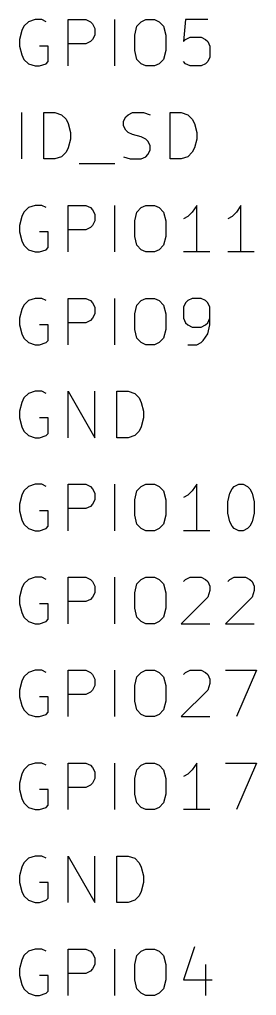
# Model space of a CAD drawing. Header units: millimetres. Extents: x 10 to 287, y -200 to -10.
# Drawn here: x 43.93 to 50.4, y -90.76 to -64.09 of the extents above; entities that cross this region are included whole.
import ezdxf

# ---------------------------------------------------------------- set-up
doc = ezdxf.new("R2010")
doc.units = ezdxf.units.MM
doc.layers.add('GREENSIXTYFIVE', color=129, linetype='CONTINUOUS')

msp = doc.modelspace()

# ---------------------------------------------------------------- linework, layer by layer
at = {"layer": 'GREENSIXTYFIVE', "linetype": 'CONTINUOUS'}
for p, q in [((44.0508, -64.269), (43.9903, -64.3899)), ((44.1718, -64.148), (44.0508, -64.269)), ((44.3532, -64.0875), (44.1718, -64.148)), ((44.5346, -64.0875), (44.3532, -64.0875)), ((44.6556, -64.148), (44.5346, -64.0875)), ((45.2603, -65.3575), (45.2603, -64.0875)), ((45.2603, -64.0875), (45.7441, -64.0875)), ((45.7441, -64.0875), (45.8651, -64.148)), ((45.8651, -64.148), (45.9256, -64.2085)), ((45.9256, -64.2085), (45.986, -64.3294)), ((46.5303, -65.3575), (46.5303, -64.0875)), ((47.0747, -64.5109), (47.1351, -64.269)), ((47.1351, -64.269), (47.2561, -64.148)), ((47.2561, -64.148), (47.377, -64.0875)), ((47.377, -64.0875), (47.6189, -64.0875)), ((47.6189, -64.0875), (47.7399, -64.148)), ((47.7399, -64.148), (47.8608, -64.269)), ((47.8608, -64.269), (47.9213, -64.5109)), ((48.4656, -64.0875), (48.4052, -64.6923)), ((49.0704, -64.0875), (48.4656, -64.0875)), ((43.9903, -64.3899), (43.9299, -64.6318)), ((45.986, -64.5109), (45.9256, -64.6318)), ((45.986, -64.3294), (45.986, -64.5109)), ((47.0747, -64.9342), (47.0747, -64.5109)), ((47.9213, -64.5109), (47.9213, -64.9342)), ((43.9299, -64.6318), (43.9299, -64.8132)), ((45.7441, -64.7528), (45.2603, -64.7528)), ((45.8651, -64.6923), (45.7441, -64.7528)), ((45.9256, -64.6318), (45.8651, -64.6923)), ((48.4052, -64.6923), (48.4656, -64.6318)), ((48.4656, -64.6318), (48.5866, -64.5713)), ((48.5866, -64.5713), (48.889, -64.5713)), ((48.889, -64.5713), (49.0099, -64.6318)), ((49.0099, -64.6318), (49.0704, -64.6923)), ((49.0704, -64.6923), (49.1309, -64.8132)), ((43.9299, -64.8132), (43.9903, -65.0551)), ((43.9903, -65.0551), (44.0508, -65.1761)), ((44.716, -64.8132), (44.4741, -64.8132)), ((44.716, -65.2366), (44.716, -64.8132)), ((47.1351, -65.1761), (47.0747, -64.9342)), ((47.9213, -64.9342), (47.8608, -65.1761)), ((49.1309, -64.8132), (49.1309, -65.1156)), ((44.0508, -65.1761), (44.1718, -65.2971)), ((44.1718, -65.2971), (44.3532, -65.3575)), ((44.4741, -65.3575), (44.6556, -65.2971)), ((44.6556, -65.2971), (44.716, -65.2366)), ((47.2561, -65.2971), (47.1351, -65.1761)), ((47.377, -65.3575), (47.2561, -65.2971)), ((47.7399, -65.2971), (47.6189, -65.3575)), ((47.8608, -65.1761), (47.7399, -65.2971)), ((48.4656, -65.2971), (48.4052, -65.2366)), ((48.5866, -65.3575), (48.4656, -65.2971)), ((49.0099, -65.2971), (48.889, -65.3575)), ((49.0704, -65.2366), (49.0099, -65.2971)), ((49.1309, -65.1156), (49.0704, -65.2366)), ((44.3532, -65.3575), (44.4741, -65.3575)), ((47.6189, -65.3575), (47.377, -65.3575)), ((48.889, -65.3575), (48.5866, -65.3575)), ((43.9903, -67.8975), (43.9903, -66.6275)), ((44.5951, -67.8975), (44.5951, -66.6275)), ((44.5951, -66.6275), (44.8975, -66.6275)), ((44.8975, -66.6275), (45.0789, -66.688)), ((46.8932, -66.688), (47.0142, -66.6275)), ((47.0142, -66.6275), (47.3165, -66.6275)), ((47.3165, -66.6275), (47.498, -66.688)), ((48.0422, -67.8975), (48.0422, -66.6275)), ((48.0422, -66.6275), (48.3446, -66.6275)), ((48.3446, -66.6275), (48.526, -66.688)), ((45.0789, -66.688), (45.1999, -66.809)), ((45.1999, -66.809), (45.2604, -66.9299)), ((45.2604, -66.9299), (45.3208, -67.1718)), ((46.7723, -66.8694), (46.8327, -66.7485)), ((46.7723, -66.9904), (46.7723, -66.8694)), ((46.8327, -66.7485), (46.8932, -66.688)), ((48.526, -66.688), (48.647, -66.809)), ((48.647, -66.809), (48.7075, -66.9299)), ((48.7075, -66.9299), (48.7679, -67.1718)), ((45.3208, -67.1718), (45.3208, -67.3532)), ((46.8327, -67.1113), (46.7723, -66.9904)), ((46.8932, -67.1718), (46.8327, -67.1113)), ((47.0142, -67.2323), (46.8932, -67.1718)), ((48.7679, -67.1718), (48.7679, -67.3532)), ((45.3208, -67.3532), (45.2604, -67.5951)), ((47.2561, -67.2928), (47.0142, -67.2323)), ((47.377, -67.3532), (47.2561, -67.2928)), ((47.4375, -67.4137), (47.377, -67.3532)), ((47.498, -67.5347), (47.4375, -67.4137)), ((48.7679, -67.3532), (48.7075, -67.5951)), ((45.1999, -67.7161), (45.0789, -67.8371)), ((45.2604, -67.5951), (45.1999, -67.7161)), ((47.4375, -67.7766), (47.498, -67.6556)), ((47.498, -67.6556), (47.498, -67.5347)), ((48.647, -67.7161), (48.526, -67.8371)), ((48.7075, -67.5951), (48.647, -67.7161)), ((44.8975, -67.8975), (44.5951, -67.8975)), ((45.0789, -67.8371), (44.8975, -67.8975)), ((46.7723, -67.8371), (46.9537, -67.8975)), ((46.9537, -67.8975), (47.2561, -67.8975)), ((47.2561, -67.8975), (47.377, -67.8371)), ((47.377, -67.8371), (47.4375, -67.7766)), ((48.3446, -67.8975), (48.0422, -67.8975)), ((48.526, -67.8371), (48.3446, -67.8975)), ((45.5628, -68.0185), (46.5304, -68.0185)), ((44.1718, -69.228), (44.0508, -69.349)), ((44.3532, -69.1675), (44.1718, -69.228)), ((44.5346, -69.1675), (44.3532, -69.1675)), ((44.6556, -69.228), (44.5346, -69.1675)), ((45.2603, -70.4375), (45.2603, -69.1675)), ((45.2603, -69.1675), (45.7441, -69.1675)), ((45.7441, -69.1675), (45.8651, -69.228)), ((45.8651, -69.228), (45.9256, -69.2885)), ((45.9256, -69.2885), (45.986, -69.4094)), ((46.5303, -70.4375), (46.5303, -69.1675)), ((47.1351, -69.349), (47.2561, -69.228)), ((47.2561, -69.228), (47.377, -69.1675)), ((47.377, -69.1675), (47.6189, -69.1675)), ((47.6189, -69.1675), (47.7399, -69.228)), ((47.7399, -69.228), (47.8608, -69.349)), ((48.768, -69.1675), (48.6471, -69.349)), ((48.768, -70.4375), (48.768, -69.1675)), ((49.9775, -69.1675), (49.8566, -69.349)), ((49.9775, -70.4375), (49.9775, -69.1675)), ((43.9903, -69.4699), (43.9299, -69.7118)), ((44.0508, -69.349), (43.9903, -69.4699)), ((45.986, -69.5909), (45.9256, -69.7118)), ((45.986, -69.4094), (45.986, -69.5909)), ((47.0747, -69.5909), (47.1351, -69.349)), ((47.0747, -70.0142), (47.0747, -69.5909)), ((47.8608, -69.349), (47.9213, -69.5909)), ((47.9213, -69.5909), (47.9213, -70.0142)), ((48.5261, -69.4699), (48.4052, -69.5304)), ((48.6471, -69.349), (48.5261, -69.4699)), ((49.7356, -69.4699), (49.6147, -69.5304)), ((49.8566, -69.349), (49.7356, -69.4699)), ((43.9299, -69.7118), (43.9299, -69.8932)), ((45.7441, -69.8328), (45.2603, -69.8328)), ((45.8651, -69.7723), (45.7441, -69.8328)), ((45.9256, -69.7118), (45.8651, -69.7723)), ((43.9299, -69.8932), (43.9903, -70.1351)), ((43.9903, -70.1351), (44.0508, -70.2561)), ((44.716, -69.8932), (44.4741, -69.8932)), ((44.716, -70.3166), (44.716, -69.8932)), ((47.1351, -70.2561), (47.0747, -70.0142)), ((47.9213, -70.0142), (47.8608, -70.2561)), ((44.0508, -70.2561), (44.1718, -70.3771)), ((44.1718, -70.3771), (44.3532, -70.4375)), ((44.4741, -70.4375), (44.6556, -70.3771)), ((44.6556, -70.3771), (44.716, -70.3166)), ((47.2561, -70.3771), (47.1351, -70.2561)), ((47.377, -70.4375), (47.2561, -70.3771)), ((47.7399, -70.3771), (47.6189, -70.4375)), ((47.8608, -70.2561), (47.7399, -70.3771)), ((44.3532, -70.4375), (44.4741, -70.4375)), ((47.6189, -70.4375), (47.377, -70.4375)), ((49.1309, -70.4375), (48.4052, -70.4375)), ((50.3404, -70.4375), (49.6147, -70.4375)), ((44.3532, -71.7075), (44.1718, -71.768)), ((44.5346, -71.7075), (44.3532, -71.7075)), ((44.6556, -71.768), (44.5346, -71.7075)), ((45.2603, -72.9775), (45.2603, -71.7075)), ((45.2603, -71.7075), (45.7441, -71.7075)), ((45.7441, -71.7075), (45.8651, -71.768)), ((46.5303, -72.9775), (46.5303, -71.7075)), ((47.2561, -71.768), (47.377, -71.7075)), ((47.377, -71.7075), (47.6189, -71.7075)), ((47.6189, -71.7075), (47.7399, -71.768)), ((48.6471, -71.7075), (48.5261, -71.768)), ((48.889, -71.7075), (48.6471, -71.7075)), ((49.0099, -71.768), (48.889, -71.7075)), ((44.0508, -71.889), (43.9903, -72.0099)), ((44.1718, -71.768), (44.0508, -71.889)), ((45.8651, -71.768), (45.9256, -71.8285)), ((45.9256, -71.8285), (45.986, -71.9494)), ((45.986, -71.9494), (45.986, -72.1309)), ((47.0747, -72.1309), (47.1351, -71.889)), ((47.1351, -71.889), (47.2561, -71.768)), ((47.7399, -71.768), (47.8608, -71.889)), ((47.8608, -71.889), (47.9213, -72.1309)), ((48.4656, -71.8285), (48.4052, -71.9494)), ((48.4052, -71.9494), (48.4052, -72.2518)), ((48.5261, -71.768), (48.4656, -71.8285)), ((49.0704, -71.8285), (49.0099, -71.768)), ((49.1309, -71.9494), (49.0704, -71.8285)), ((49.1309, -72.4332), (49.1309, -71.9494)), ((43.9903, -72.0099), (43.9299, -72.2518)), ((43.9299, -72.2518), (43.9299, -72.4332)), ((45.9256, -72.2518), (45.8651, -72.3123)), ((45.986, -72.1309), (45.9256, -72.2518)), ((47.0747, -72.5542), (47.0747, -72.1309)), ((47.9213, -72.1309), (47.9213, -72.5542)), ((48.4052, -72.2518), (48.4656, -72.3728)), ((49.0704, -72.3728), (49.1309, -72.2518)), ((43.9299, -72.4332), (43.9903, -72.6751)), ((44.716, -72.4332), (44.4741, -72.4332)), ((44.716, -72.8566), (44.716, -72.4332)), ((45.7441, -72.3728), (45.2603, -72.3728)), ((45.8651, -72.3123), (45.7441, -72.3728)), ((48.4656, -72.3728), (48.5261, -72.4332)), ((48.5261, -72.4332), (48.6471, -72.4937)), ((48.6471, -72.4937), (48.889, -72.4937)), ((48.889, -72.4937), (49.0099, -72.4332)), ((49.0099, -72.4332), (49.0704, -72.3728)), ((49.0704, -72.6751), (49.1309, -72.4332)), ((43.9903, -72.6751), (44.0508, -72.7961)), ((44.0508, -72.7961), (44.1718, -72.9171)), ((47.1351, -72.7961), (47.0747, -72.5542)), ((47.2561, -72.9171), (47.1351, -72.7961)), ((47.8608, -72.7961), (47.7399, -72.9171)), ((47.9213, -72.5542), (47.8608, -72.7961)), ((48.9494, -72.8566), (49.0704, -72.6751)), ((44.1718, -72.9171), (44.3532, -72.9775)), ((44.3532, -72.9775), (44.4741, -72.9775)), ((44.4741, -72.9775), (44.6556, -72.9171)), ((44.6556, -72.9171), (44.716, -72.8566)), ((47.377, -72.9775), (47.2561, -72.9171)), ((47.6189, -72.9775), (47.377, -72.9775)), ((47.7399, -72.9171), (47.6189, -72.9775)), ((48.5261, -72.9775), (48.768, -72.9775)), ((48.768, -72.9775), (48.889, -72.9171)), ((48.889, -72.9171), (48.9494, -72.8566)), ((44.1718, -74.308), (44.0508, -74.429)), ((44.3532, -74.2475), (44.1718, -74.308)), ((44.5346, -74.2475), (44.3532, -74.2475)), ((44.6556, -74.308), (44.5346, -74.2475)), ((45.2603, -75.5175), (45.2603, -74.2475)), ((45.2603, -74.2475), (45.986, -75.5175)), ((45.986, -75.5175), (45.986, -74.2475)), ((46.5908, -75.5175), (46.5908, -74.2475)), ((46.5908, -74.2475), (46.8932, -74.2475)), ((46.8932, -74.2475), (47.0746, -74.308)), ((47.0746, -74.308), (47.1956, -74.429)), ((43.9903, -74.5499), (43.9299, -74.7918)), ((44.0508, -74.429), (43.9903, -74.5499)), ((47.1956, -74.429), (47.2561, -74.5499)), ((47.2561, -74.5499), (47.3165, -74.7918)), ((43.9299, -74.7918), (43.9299, -74.9732)), ((47.3165, -74.7918), (47.3165, -74.9732)), ((43.9299, -74.9732), (43.9903, -75.2151)), ((44.716, -74.9732), (44.4741, -74.9732)), ((44.716, -75.3966), (44.716, -74.9732)), ((47.3165, -74.9732), (47.2561, -75.2151)), ((43.9903, -75.2151), (44.0508, -75.3361)), ((44.0508, -75.3361), (44.1718, -75.4571)), ((44.1718, -75.4571), (44.3532, -75.5175)), ((44.4741, -75.5175), (44.6556, -75.4571)), ((44.6556, -75.4571), (44.716, -75.3966)), ((47.0746, -75.4571), (46.8932, -75.5175)), ((47.1956, -75.3361), (47.0746, -75.4571)), ((47.2561, -75.2151), (47.1956, -75.3361)), ((44.3532, -75.5175), (44.4741, -75.5175)), ((46.8932, -75.5175), (46.5908, -75.5175)), ((44.3532, -76.7875), (44.1718, -76.848)), ((44.5346, -76.7875), (44.3532, -76.7875)), ((44.6556, -76.848), (44.5346, -76.7875)), ((45.2603, -78.0575), (45.2603, -76.7875)), ((45.2603, -76.7875), (45.7441, -76.7875)), ((45.7441, -76.7875), (45.8651, -76.848)), ((46.5303, -78.0575), (46.5303, -76.7875)), ((47.2561, -76.848), (47.377, -76.7875)), ((47.377, -76.7875), (47.6189, -76.7875)), ((47.6189, -76.7875), (47.7399, -76.848)), ((48.768, -76.7875), (48.6471, -76.969)), ((48.768, -78.0575), (48.768, -76.7875)), ((49.7961, -76.848), (49.917, -76.7875)), ((49.917, -76.7875), (50.038, -76.7875)), ((50.038, -76.7875), (50.1589, -76.848)), ((44.0508, -76.969), (43.9903, -77.0899)), ((44.1718, -76.848), (44.0508, -76.969)), ((45.8651, -76.848), (45.9256, -76.9085)), ((45.9256, -76.9085), (45.986, -77.0294)), ((45.986, -77.0294), (45.986, -77.2109)), ((47.0747, -77.2109), (47.1351, -76.969)), ((47.1351, -76.969), (47.2561, -76.848)), ((47.7399, -76.848), (47.8608, -76.969)), ((47.8608, -76.969), (47.9213, -77.2109)), ((48.6471, -76.969), (48.5261, -77.0899)), ((49.6147, -77.2713), (49.6751, -77.0294)), ((49.6751, -77.0294), (49.7356, -76.9085)), ((49.7356, -76.9085), (49.7961, -76.848)), ((50.1589, -76.848), (50.2194, -76.9085)), ((50.2194, -76.9085), (50.2799, -77.0294)), ((50.2799, -77.0294), (50.3404, -77.2713)), ((43.9903, -77.0899), (43.9299, -77.3318)), ((43.9299, -77.3318), (43.9299, -77.5132)), ((45.9256, -77.3318), (45.8651, -77.3923)), ((45.986, -77.2109), (45.9256, -77.3318)), ((47.0747, -77.6342), (47.0747, -77.2109)), ((47.9213, -77.2109), (47.9213, -77.6342)), ((48.5261, -77.0899), (48.4052, -77.1504)), ((49.6147, -77.5737), (49.6147, -77.2713)), ((50.3404, -77.2713), (50.3404, -77.5737)), ((43.9299, -77.5132), (43.9903, -77.7551)), ((44.716, -77.5132), (44.4741, -77.5132)), ((44.716, -77.9366), (44.716, -77.5132)), ((45.7441, -77.4528), (45.2603, -77.4528)), ((45.8651, -77.3923), (45.7441, -77.4528)), ((49.6751, -77.8156), (49.6147, -77.5737)), ((50.3404, -77.5737), (50.2799, -77.8156)), ((43.9903, -77.7551), (44.0508, -77.8761)), ((44.0508, -77.8761), (44.1718, -77.9971)), ((47.1351, -77.8761), (47.0747, -77.6342)), ((47.2561, -77.9971), (47.1351, -77.8761)), ((47.8608, -77.8761), (47.7399, -77.9971)), ((47.9213, -77.6342), (47.8608, -77.8761)), ((49.7356, -77.9366), (49.6751, -77.8156)), ((50.2799, -77.8156), (50.2194, -77.9366)), ((44.1718, -77.9971), (44.3532, -78.0575)), ((44.3532, -78.0575), (44.4741, -78.0575)), ((44.4741, -78.0575), (44.6556, -77.9971)), ((44.6556, -77.9971), (44.716, -77.9366)), ((47.377, -78.0575), (47.2561, -77.9971)), ((47.6189, -78.0575), (47.377, -78.0575)), ((47.7399, -77.9971), (47.6189, -78.0575)), ((49.1309, -78.0575), (48.4052, -78.0575)), ((49.7961, -77.9971), (49.7356, -77.9366)), ((49.917, -78.0575), (49.7961, -77.9971)), ((50.038, -78.0575), (49.917, -78.0575)), ((50.1589, -77.9971), (50.038, -78.0575)), ((50.2194, -77.9366), (50.1589, -77.9971)), ((44.1718, -79.388), (44.0508, -79.509)), ((44.3532, -79.3275), (44.1718, -79.388)), ((44.5346, -79.3275), (44.3532, -79.3275)), ((44.6556, -79.388), (44.5346, -79.3275)), ((45.2603, -80.5975), (45.2603, -79.3275)), ((45.2603, -79.3275), (45.7441, -79.3275)), ((45.7441, -79.3275), (45.8651, -79.388)), ((45.8651, -79.388), (45.9256, -79.4485)), ((45.9256, -79.4485), (45.986, -79.5694)), ((46.5303, -80.5975), (46.5303, -79.3275)), ((47.1351, -79.509), (47.2561, -79.388)), ((47.2561, -79.388), (47.377, -79.3275)), ((47.377, -79.3275), (47.6189, -79.3275)), ((47.6189, -79.3275), (47.7399, -79.388)), ((47.7399, -79.388), (47.8608, -79.509)), ((48.4052, -79.4485), (48.4656, -79.388)), ((48.4656, -79.388), (48.5866, -79.3275)), ((48.5866, -79.3275), (48.889, -79.3275)), ((48.889, -79.3275), (49.0099, -79.388)), ((49.0099, -79.388), (49.0704, -79.4485)), ((49.0704, -79.4485), (49.1309, -79.5694)), ((49.6147, -79.4485), (49.6751, -79.388)), ((49.6751, -79.388), (49.7961, -79.3275)), ((49.7961, -79.3275), (50.0985, -79.3275)), ((50.0985, -79.3275), (50.2194, -79.388)), ((50.2194, -79.388), (50.2799, -79.4485)), ((50.2799, -79.4485), (50.3404, -79.5694)), ((43.9903, -79.6299), (43.9299, -79.8718)), ((44.0508, -79.509), (43.9903, -79.6299)), ((45.986, -79.5694), (45.986, -79.7509)), ((47.0747, -79.7509), (47.1351, -79.509)), ((47.8608, -79.509), (47.9213, -79.7509)), ((49.1309, -79.6904), (49.0704, -79.8718)), ((49.1309, -79.5694), (49.1309, -79.6904)), ((50.3404, -79.6904), (50.2799, -79.8718)), ((50.3404, -79.5694), (50.3404, -79.6904)), ((43.9299, -79.8718), (43.9299, -80.0532)), ((45.7441, -79.9928), (45.2603, -79.9928)), ((45.8651, -79.9323), (45.7441, -79.9928)), ((45.9256, -79.8718), (45.8651, -79.9323)), ((45.986, -79.7509), (45.9256, -79.8718)), ((47.0747, -80.1742), (47.0747, -79.7509)), ((47.9213, -79.7509), (47.9213, -80.1742)), ((49.0704, -79.8718), (48.3447, -80.5975)), ((50.2799, -79.8718), (49.5542, -80.5975)), ((43.9299, -80.0532), (43.9903, -80.2951)), ((44.716, -80.0532), (44.4741, -80.0532)), ((44.716, -80.4766), (44.716, -80.0532)), ((47.1351, -80.4161), (47.0747, -80.1742)), ((47.9213, -80.1742), (47.8608, -80.4161)), ((43.9903, -80.2951), (44.0508, -80.4161)), ((44.0508, -80.4161), (44.1718, -80.5371)), ((44.1718, -80.5371), (44.3532, -80.5975)), ((44.4741, -80.5975), (44.6556, -80.5371)), ((44.6556, -80.5371), (44.716, -80.4766)), ((47.2561, -80.5371), (47.1351, -80.4161)), ((47.377, -80.5975), (47.2561, -80.5371)), ((47.7399, -80.5371), (47.6189, -80.5975)), ((47.8608, -80.4161), (47.7399, -80.5371)), ((44.3532, -80.5975), (44.4741, -80.5975)), ((47.6189, -80.5975), (47.377, -80.5975)), ((48.3447, -80.5975), (49.1309, -80.5975)), ((49.5542, -80.5975), (50.3404, -80.5975)), ((44.3532, -81.8675), (44.1718, -81.928)), ((44.5346, -81.8675), (44.3532, -81.8675)), ((44.6556, -81.928), (44.5346, -81.8675)), ((45.2603, -83.1375), (45.2603, -81.8675)), ((45.2603, -81.8675), (45.7441, -81.8675)), ((45.7441, -81.8675), (45.8651, -81.928)), ((46.5303, -83.1375), (46.5303, -81.8675)), ((47.2561, -81.928), (47.377, -81.8675)), ((47.377, -81.8675), (47.6189, -81.8675)), ((47.6189, -81.8675), (47.7399, -81.928)), ((48.4656, -81.928), (48.5866, -81.8675)), ((48.5866, -81.8675), (48.889, -81.8675)), ((48.889, -81.8675), (49.0099, -81.928)), ((49.5542, -81.8675), (50.4008, -81.8675)), ((50.4008, -81.8675), (49.8566, -83.1375)), ((44.0508, -82.049), (43.9903, -82.1699)), ((44.1718, -81.928), (44.0508, -82.049)), ((45.8651, -81.928), (45.9256, -81.9885)), ((45.9256, -81.9885), (45.986, -82.1094)), ((45.986, -82.1094), (45.986, -82.2909)), ((47.0747, -82.2909), (47.1351, -82.049)), ((47.1351, -82.049), (47.2561, -81.928)), ((47.7399, -81.928), (47.8608, -82.049)), ((47.8608, -82.049), (47.9213, -82.2909)), ((48.4052, -81.9885), (48.4656, -81.928)), ((49.0099, -81.928), (49.0704, -81.9885)), ((49.0704, -81.9885), (49.1309, -82.1094)), ((49.1309, -82.1094), (49.1309, -82.2304)), ((43.9903, -82.1699), (43.9299, -82.4118)), ((45.986, -82.2909), (45.9256, -82.4118)), ((47.0747, -82.7142), (47.0747, -82.2909)), ((47.9213, -82.2909), (47.9213, -82.7142)), ((49.1309, -82.2304), (49.0704, -82.4118)), ((43.9299, -82.4118), (43.9299, -82.5932)), ((43.9299, -82.5932), (43.9903, -82.8351)), ((44.716, -82.5932), (44.4741, -82.5932)), ((44.716, -83.0166), (44.716, -82.5932)), ((45.7441, -82.5328), (45.2603, -82.5328)), ((45.8651, -82.4723), (45.7441, -82.5328)), ((45.9256, -82.4118), (45.8651, -82.4723)), ((49.0704, -82.4118), (48.3447, -83.1375)), ((43.9903, -82.8351), (44.0508, -82.9561)), ((47.1351, -82.9561), (47.0747, -82.7142)), ((47.9213, -82.7142), (47.8608, -82.9561)), ((44.0508, -82.9561), (44.1718, -83.0771)), ((44.1718, -83.0771), (44.3532, -83.1375)), ((44.3532, -83.1375), (44.4741, -83.1375)), ((44.4741, -83.1375), (44.6556, -83.0771)), ((44.6556, -83.0771), (44.716, -83.0166)), ((47.2561, -83.0771), (47.1351, -82.9561)), ((47.377, -83.1375), (47.2561, -83.0771)), ((47.6189, -83.1375), (47.377, -83.1375)), ((47.7399, -83.0771), (47.6189, -83.1375)), ((47.8608, -82.9561), (47.7399, -83.0771)), ((48.3447, -83.1375), (49.1309, -83.1375)), ((44.1718, -84.468), (44.0508, -84.589)), ((44.3532, -84.4075), (44.1718, -84.468)), ((44.5346, -84.4075), (44.3532, -84.4075)), ((44.6556, -84.468), (44.5346, -84.4075)), ((45.2603, -85.6775), (45.2603, -84.4075)), ((45.2603, -84.4075), (45.7441, -84.4075)), ((45.7441, -84.4075), (45.8651, -84.468)), ((45.8651, -84.468), (45.9256, -84.5285)), ((45.9256, -84.5285), (45.986, -84.6494)), ((46.5303, -85.6775), (46.5303, -84.4075)), ((47.1351, -84.589), (47.2561, -84.468)), ((47.2561, -84.468), (47.377, -84.4075)), ((47.377, -84.4075), (47.6189, -84.4075)), ((47.6189, -84.4075), (47.7399, -84.468)), ((47.7399, -84.468), (47.8608, -84.589)), ((48.768, -84.4075), (48.6471, -84.589)), ((48.768, -85.6775), (48.768, -84.4075)), ((49.5542, -84.4075), (50.4008, -84.4075)), ((50.4008, -84.4075), (49.8566, -85.6775)), ((43.9903, -84.7099), (43.9299, -84.9518)), ((44.0508, -84.589), (43.9903, -84.7099)), ((45.986, -84.6494), (45.986, -84.8309)), ((47.0747, -84.8309), (47.1351, -84.589)), ((47.8608, -84.589), (47.9213, -84.8309)), ((48.5261, -84.7099), (48.4052, -84.7704)), ((48.6471, -84.589), (48.5261, -84.7099)), ((43.9299, -84.9518), (43.9299, -85.1332)), ((45.7441, -85.0728), (45.2603, -85.0728)), ((45.8651, -85.0123), (45.7441, -85.0728)), ((45.9256, -84.9518), (45.8651, -85.0123)), ((45.986, -84.8309), (45.9256, -84.9518)), ((47.0747, -85.2542), (47.0747, -84.8309)), ((47.9213, -84.8309), (47.9213, -85.2542)), ((43.9299, -85.1332), (43.9903, -85.3751)), ((44.716, -85.1332), (44.4741, -85.1332)), ((44.716, -85.5566), (44.716, -85.1332)), ((47.1351, -85.4961), (47.0747, -85.2542)), ((47.9213, -85.2542), (47.8608, -85.4961)), ((43.9903, -85.3751), (44.0508, -85.4961)), ((44.0508, -85.4961), (44.1718, -85.6171)), ((44.6556, -85.6171), (44.716, -85.5566)), ((47.2561, -85.6171), (47.1351, -85.4961)), ((47.8608, -85.4961), (47.7399, -85.6171)), ((44.1718, -85.6171), (44.3532, -85.6775)), ((44.3532, -85.6775), (44.4741, -85.6775)), ((44.4741, -85.6775), (44.6556, -85.6171)), ((47.377, -85.6775), (47.2561, -85.6171)), ((47.6189, -85.6775), (47.377, -85.6775)), ((47.7399, -85.6171), (47.6189, -85.6775)), ((49.1309, -85.6775), (48.4052, -85.6775)), ((44.0508, -87.129), (43.9903, -87.2499)), ((44.1718, -87.008), (44.0508, -87.129)), ((44.3532, -86.9475), (44.1718, -87.008)), ((44.5346, -86.9475), (44.3532, -86.9475)), ((44.6556, -87.008), (44.5346, -86.9475)), ((45.2603, -88.2175), (45.2603, -86.9475)), ((45.2603, -86.9475), (45.986, -88.2175)), ((45.986, -88.2175), (45.986, -86.9475)), ((46.5908, -88.2175), (46.5908, -86.9475)), ((46.5908, -86.9475), (46.8932, -86.9475)), ((46.8932, -86.9475), (47.0746, -87.008)), ((47.0746, -87.008), (47.1956, -87.129)), ((47.1956, -87.129), (47.2561, -87.2499)), ((43.9903, -87.2499), (43.9299, -87.4918)), ((47.2561, -87.2499), (47.3165, -87.4918)), ((43.9299, -87.4918), (43.9299, -87.6732)), ((43.9299, -87.6732), (43.9903, -87.9151)), ((44.716, -87.6732), (44.4741, -87.6732)), ((44.716, -88.0966), (44.716, -87.6732)), ((47.3165, -87.6732), (47.2561, -87.9151)), ((47.3165, -87.4918), (47.3165, -87.6732)), ((43.9903, -87.9151), (44.0508, -88.0361)), ((47.2561, -87.9151), (47.1956, -88.0361)), ((44.0508, -88.0361), (44.1718, -88.1571)), ((44.1718, -88.1571), (44.3532, -88.2175)), ((44.3532, -88.2175), (44.4741, -88.2175)), ((44.4741, -88.2175), (44.6556, -88.1571)), ((44.6556, -88.1571), (44.716, -88.0966)), ((46.8932, -88.2175), (46.5908, -88.2175)), ((47.0746, -88.1571), (46.8932, -88.2175)), ((47.1956, -88.0361), (47.0746, -88.1571)), ((44.1718, -89.548), (44.0508, -89.669)), ((44.3532, -89.4875), (44.1718, -89.548)), ((44.5346, -89.4875), (44.3532, -89.4875)), ((44.6556, -89.548), (44.5346, -89.4875)), ((45.2603, -90.7575), (45.2603, -89.4875)), ((45.2603, -89.4875), (45.7441, -89.4875)), ((45.7441, -89.4875), (45.8651, -89.548)), ((45.8651, -89.548), (45.9256, -89.6085)), ((45.9256, -89.6085), (45.986, -89.7294)), ((46.5303, -90.7575), (46.5303, -89.4875)), ((47.1351, -89.669), (47.2561, -89.548)), ((47.2561, -89.548), (47.377, -89.4875)), ((47.377, -89.4875), (47.6189, -89.4875)), ((47.6189, -89.4875), (47.7399, -89.548)), ((47.7399, -89.548), (47.8608, -89.669)), ((48.7075, -89.4271), (48.4052, -90.3342)), ((43.9903, -89.7899), (43.9299, -90.0318)), ((44.0508, -89.669), (43.9903, -89.7899)), ((45.986, -89.7294), (45.986, -89.9109)), ((47.0747, -89.9109), (47.1351, -89.669)), ((47.8608, -89.669), (47.9213, -89.9109)), ((43.9299, -90.0318), (43.9299, -90.2132)), ((45.8651, -90.0923), (45.7441, -90.1528)), ((45.9256, -90.0318), (45.8651, -90.0923)), ((45.986, -89.9109), (45.9256, -90.0318)), ((47.0747, -90.3342), (47.0747, -89.9109)), ((47.9213, -89.9109), (47.9213, -90.3342)), ((49.0099, -89.9109), (49.0099, -90.7575)), ((43.9299, -90.2132), (43.9903, -90.4551)), ((44.716, -90.2132), (44.4741, -90.2132)), ((44.716, -90.6366), (44.716, -90.2132)), ((45.7441, -90.1528), (45.2603, -90.1528)), ((47.1351, -90.5761), (47.0747, -90.3342)), ((47.9213, -90.3342), (47.8608, -90.5761)), ((48.4052, -90.3342), (49.1913, -90.3342)), ((43.9903, -90.4551), (44.0508, -90.5761)), ((44.0508, -90.5761), (44.1718, -90.6971)), ((44.6556, -90.6971), (44.716, -90.6366)), ((47.2561, -90.6971), (47.1351, -90.5761)), ((47.8608, -90.5761), (47.7399, -90.6971)), ((44.1718, -90.6971), (44.3532, -90.7575)), ((44.3532, -90.7575), (44.4741, -90.7575)), ((44.4741, -90.7575), (44.6556, -90.6971)), ((47.377, -90.7575), (47.2561, -90.6971)), ((47.6189, -90.7575), (47.377, -90.7575)), ((47.7399, -90.6971), (47.6189, -90.7575))]:
    msp.add_line(p, q, dxfattribs=at)

doc.saveas('drawing.dxf')
